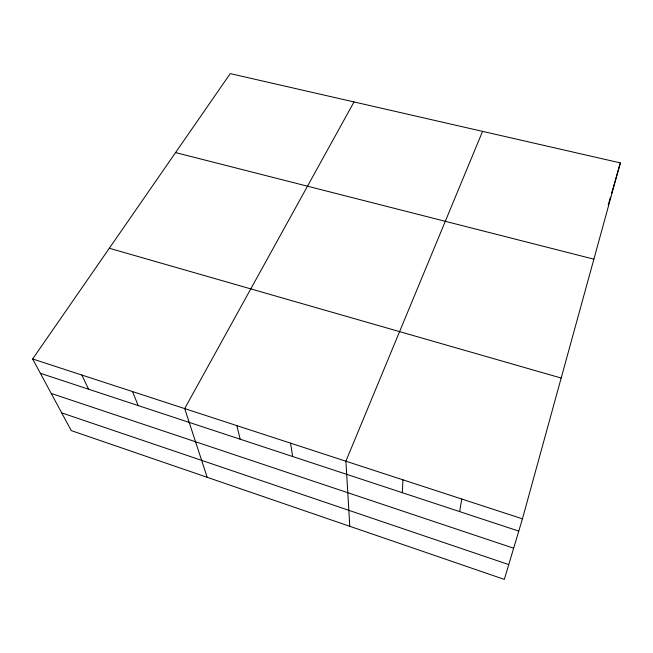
<?xml version="1.0" encoding="UTF-8"?>
<svg xmlns="http://www.w3.org/2000/svg" width="653" height="653" viewBox="0 0 653 653"><rect width="100%" height="100%" fill="white"/><g stroke="black" fill="none" stroke-linecap="round" stroke-linejoin="round"><path stroke-width="0.98" d="M402.321 492.689L402.934 479.824M459.663 511.601L461.753 499.023M522.449 518.833L620.35 162.907L230.248 73.609L32.65 358.979L71.259 430.605L504.328 579.391L522.449 518.833L32.65 358.979M608.229 204.862L610.449 197.19M611.551 193.37L620.35 162.907M482.567 131.367L345.886 461.214L349.812 526.302M354.008 101.941L184.693 408.598L207.181 477.302M175.567 152.582L593.871 259.168M109.32 248.254L561.172 378.038M40.372 373.304L518.776 531.101M51.228 393.449L513.658 548.218M61.709 412.884L508.76 564.592M81.862 375.042L88.579 389.204M132.518 391.571L138.167 405.562M236.843 425.617L240.19 439.216M290.552 443.15L292.658 456.52"/></g></svg>
